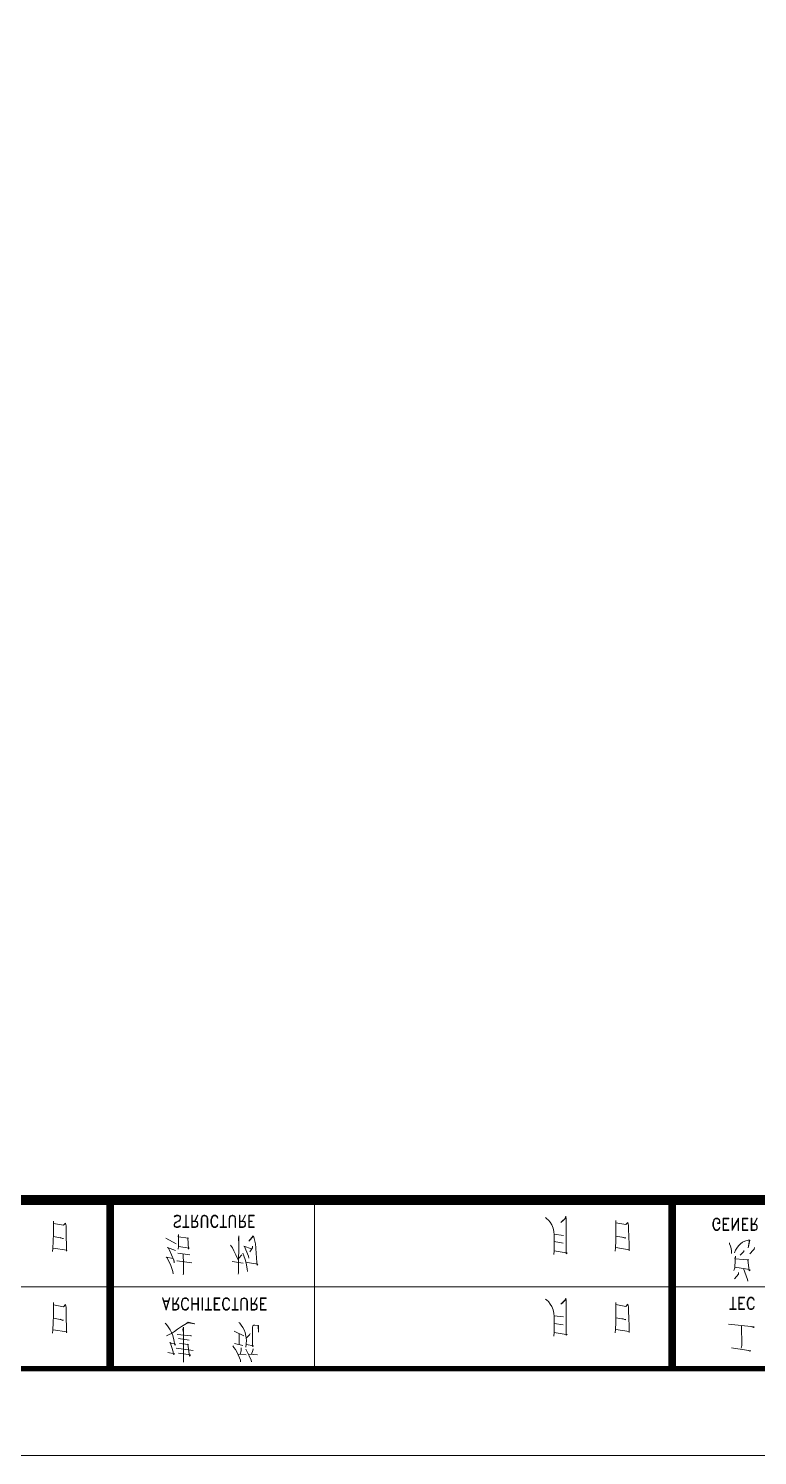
# Model space of a CAD drawing. Extents: x 1332633 to 1595679, y 264824 to 640777.
# Drawn here: x 1533592 to 1537158, y 266346 to 273329 of the extents above; entities that cross this region are included whole.
import ezdxf
from ezdxf.enums import TextEntityAlignment as Align

# ---------------------------------------------------------------- set-up
doc = ezdxf.new("R2010")
doc.units = 0
doc.header["$LTSCALE"] = 1000
doc.header["$MEASUREMENT"] = 0
doc.layers.add('_公共_图框', color=4, linetype='CONTINUOUS', lineweight=5)
doc.layers.add('A-Wall(建筑墙)', color=255, linetype='CONTINUOUS')
doc.styles.add('图框文字', font='SIMKAI.TTF')

# ---------------------------------------------------------------- blocks, each defined once
blk = doc.blocks.new('qqwqw')
at = {"layer": '_公共_图框'}
for p, q in [((-62250, 28600), (-62250, 17600)), ((-61973.4, 26254.5), (-61970.9, 26261.3)), ((-61970.9, 26261.3), (-61967.9, 26263.4)), ((-61970.9, 26254.5), (-61967.9, 26261.3)), ((-61967.9, 26263.4), (-61962.4, 26266)), ((-61967.9, 26261.3), (-61962.4, 26263.4)), ((-61962.4, 26266), (-61953.5, 26266)), ((-61962.4, 26263.4), (-61953.5, 26263.4)), ((-61953.5, 26266), (-61948, 26263.4)), ((-61953.5, 26263.4), (-61948, 26261.3)), ((-61948, 26263.4), (-61945, 26261.3)), ((-61948, 26261.3), (-61945, 26254.5)), ((-61945, 26261.3), (-61942, 26254.5)), ((-61913.7, 26266), (-61942, 26252)), ((-61942, 26249.9), (-61913.7, 26263.4)), ((-61913.7, 26263.4), (-61913.7, 26266)), ((-62563, 26235), (-62564.3, 26230)), ((-62564.3, 26230), (-62561.4, 26222.3)), ((-62548.6, 26139.3), (-62563, 26235)), ((-62550.3, 26187.2), (-62537.6, 26189.7)), ((-62537.6, 26189.7), (-62438.5, 26188.4)), ((-62444.9, 26251.1), (-62448.2, 26247.3)), ((-62448.2, 26247.3), (-62443.2, 26236.3)), ((-62432.2, 26125.3), (-62444.9, 26251.1)), ((-62358, 26244.4), (-62361, 26239.7)), ((-62361, 26239.7), (-62361, 26230.4)), ((-62361, 26230.4), (-62358, 26225.7)), ((-62358, 26202.8), (-62361, 26202.8)), ((-62361, 26175.7), (-62361, 26202.8)), ((-62352.1, 26248.6), (-62358, 26244.4)), ((-62355.1, 26244.4), (-62358, 26239.7)), ((-62358, 26239.7), (-62358, 26230.4)), ((-62358, 26230.4), (-62355.1, 26225.7)), ((-62358, 26225.7), (-62352.1, 26221.5)), ((-62358, 26177.8), (-62358, 26202.8)), ((-62352.1, 26246.5), (-62355.1, 26244.4)), ((-62355.1, 26225.7), (-62346.6, 26221.5)), ((-62346.6, 26251.1), (-62352.1, 26248.6)), ((-62346.6, 26248.6), (-62352.1, 26246.5)), ((-62352.1, 26221.5), (-62346.6, 26218.9)), ((-62346.6, 26251.1), (-62346.6, 26248.6)), ((-62346.6, 26221.5), (-62338.1, 26218.9)), ((-62346.6, 26218.9), (-62338.1, 26216.8)), ((-62338.1, 26218.9), (-62323.7, 26218.9)), ((-62338.1, 26216.8), (-62323.7, 26216.8)), ((-62332.2, 26191.8), (-62329.2, 26191.8)), ((-62332.2, 26177.8), (-62332.2, 26191.8)), ((-62329.2, 26191.8), (-62329.2, 26177.8)), ((-62323.7, 26218.9), (-62315.2, 26221.5)), ((-62323.7, 26216.8), (-62315.2, 26218.9)), ((-62315.2, 26248.6), (-62315.2, 26251.1)), ((-62309.3, 26248.6), (-62315.2, 26251.1)), ((-62309.3, 26246.5), (-62315.2, 26248.6)), ((-62315.2, 26221.5), (-62306.3, 26225.7)), ((-62315.2, 26218.9), (-62309.3, 26221.5)), ((-62303.8, 26244.4), (-62309.3, 26248.6)), ((-62306.3, 26244.4), (-62309.3, 26246.5)), ((-62309.3, 26221.5), (-62303.8, 26225.7)), ((-62303.8, 26239.7), (-62306.3, 26244.4)), ((-62306.3, 26225.7), (-62303.8, 26230.4)), ((-62300.8, 26239.7), (-62303.8, 26244.4)), ((-62303.8, 26230.4), (-62303.8, 26239.7)), ((-62303.8, 26225.7), (-62300.8, 26230.4)), ((-62303.8, 26202.8), (-62300.8, 26202.8)), ((-62303.8, 26177.8), (-62303.8, 26202.8)), ((-62300.8, 26230.4), (-62300.8, 26239.7)), ((-62300.8, 26202.8), (-62300.8, 26175.7)), ((-62222, 26219.8), (-62214, 26218.5)), ((-62214, 26218.5), (-62160.6, 26198.2)), ((-62171.6, 26226.1), (-62167, 26231.2)), ((-62118.3, 26219.8), (-62171.6, 26226.1)), ((-62167, 26231.2), (-62163.6, 26217.2)), ((-62163.6, 26217.2), (-62154.3, 26155.4)), ((-62118.3, 26224.9), (-62118.3, 26219.8)), ((-62116.6, 26200.7), (-62118.3, 26224.9)), ((-62111.9, 26156.7), (-62116.6, 26200.7)), ((-62094.5, 26182.1), (-62080.6, 26196.9)), ((-62088.2, 26228.7), (-62070.8, 26246)), ((-62080.6, 26196.9), (-62077.2, 26199.5)), ((-62077.2, 26199.5), (-62072.5, 26200.7)), ((-62070.8, 26246), (-62066.2, 26249.9)), ((-62066.2, 26249.9), (-62056.8, 26252.4)), ((-62022.1, 26230), (-62058.5, 26221.1)), ((-62058.5, 26221.1), (-62022.1, 26227.4)), ((-62039.5, 26183.4), (-62031.4, 26193.1)), ((-62031.4, 26193.1), (-62026.8, 26204.5)), ((-62026.8, 26204.5), (-62022.1, 26221.1)), ((-62022.1, 26221.1), (-62022.1, 26230)), ((-62022.1, 26227.4), (-62022.1, 26228.7)), ((-61973.4, 26236.3), (-61973.4, 26254.5)), ((-61973.4, 26236.3), (-61913.7, 26236.3)), ((-61970.9, 26220.2), (-61973.4, 26220.2)), ((-61973.4, 26192.7), (-61973.4, 26220.2)), ((-61973.4, 26192.7), (-61913.7, 26192.7)), ((-61970.9, 26238.4), (-61970.9, 26254.5)), ((-61970.9, 26238.4), (-61913.7, 26238.4)), ((-61970.9, 26195.2), (-61970.9, 26220.2)), ((-61970.9, 26195.2), (-61916.6, 26195.2)), ((-61945, 26254.5), (-61945, 26238.4)), ((-61945, 26208.8), (-61942, 26208.8)), ((-61945, 26195.2), (-61945, 26208.8)), ((-61942, 26254.5), (-61942, 26238.4)), ((-61942, 26208.8), (-61942, 26195.2)), ((-61916.6, 26220.2), (-61913.7, 26220.2)), ((-61916.6, 26195.2), (-61916.6, 26220.2)), ((-61913.7, 26238.4), (-61913.7, 26236.3)), ((-61913.7, 26220.2), (-61913.7, 26192.7)), ((-62361, 26175.7), (-62300.8, 26175.7)), ((-62361, 26161.8), (-62358, 26161.8)), ((-62361, 26132.1), (-62361, 26161.8)), ((-62361, 26132.1), (-62358, 26132.1)), ((-62358, 26177.8), (-62303.8, 26177.8)), ((-62358, 26132.1), (-62358, 26161.8)), ((-62358, 26148.2), (-62300.8, 26148.2)), ((-62358, 26146.1), (-62300.8, 26146.1)), ((-62300.8, 26148.2), (-62300.8, 26146.1)), ((-62211, 26154.1), (-62187.3, 26173.2)), ((-62187.3, 26173.2), (-62179.7, 26174.5)), ((-62169.9, 26151.6), (-62156, 26155.4)), ((-62156, 26155.4), (-62119.5, 26157.9)), ((-62119.5, 26157.9), (-62099.2, 26159.2)), ((-62099.2, 26159.2), (-62111.9, 26156.7)), ((-62086.5, 26139.3), (-62074.2, 26139.3)), ((-62083.5, 26154.1), (-62070.8, 26159.2)), ((-62074.2, 26139.3), (-62061.5, 26138)), ((-62070.8, 26159.2), (-62059.8, 26165.6)), ((-62061.5, 26138), (-62050.5, 26134.2)), ((-62059.8, 26165.6), (-62048.8, 26174.5)), ((-62050.5, 26134.2), (-62039.5, 26130.4)), ((-62048.8, 26174.5), (-62039.5, 26183.4)), ((-62039.5, 26130.4), (-62034.8, 26129.1)), ((-61973.4, 26174.5), (-61913.7, 26174.5)), ((-61973.4, 26172.3), (-61973.4, 26174.5)), ((-61922.1, 26172.3), (-61973.4, 26172.3)), ((-61973.4, 26142.7), (-61922.1, 26172.3)), ((-61973.4, 26142.7), (-61913.7, 26142.7)), ((-61973.4, 26099.1), (-61973.4, 26126.6)), ((-61970.9, 26126.6), (-61973.4, 26126.6)), ((-61970.9, 26101.2), (-61970.9, 26126.6)), ((-61964.9, 26144.8), (-61913.7, 26174.5)), ((-61964.9, 26144.8), (-61913.7, 26144.8)), ((-61916.6, 26126.6), (-61913.7, 26126.6)), ((-61916.6, 26101.2), (-61916.6, 26126.6)), ((-61913.7, 26144.8), (-61913.7, 26142.7)), ((-61913.7, 26126.6), (-61913.7, 26099.1)), ((-61973.4, 26099.1), (-61913.7, 26099.1)), ((-61970.9, 26076.2), (-61973.4, 26071.5)), ((-61973.4, 26071.5), (-61973.4, 26062.6)), ((-61973.4, 26062.6), (-61970.9, 26058)), ((-61970.9, 26101.2), (-61916.6, 26101.2)), ((-61964.9, 26080.8), (-61970.9, 26076.2)), ((-61967.9, 26076.2), (-61970.9, 26071.5)), ((-61970.9, 26071.5), (-61970.9, 26062.6)), ((-61970.9, 26062.6), (-61967.9, 26058)), ((-61970.9, 26058), (-61964.9, 26053.3)), ((-61964.9, 26078.7), (-61967.9, 26076.2)), ((-61967.9, 26058), (-61964.9, 26055.9)), ((-61959.4, 26083), (-61964.9, 26080.8)), ((-61959.4, 26080.8), (-61964.9, 26078.7)), ((-61964.9, 26055.9), (-61959.4, 26053.3)), ((-61964.9, 26053.3), (-61959.4, 26051.2)), ((-61959.4, 26083), (-61959.4, 26080.8)), ((-61959.4, 26053.3), (-61950.9, 26051.2)), ((-61959.4, 26051.2), (-61950.9, 26048.6)), ((-61950.9, 26051.2), (-61936.5, 26051.2)), ((-61950.9, 26048.6), (-61936.5, 26048.6)), ((-61945, 26115.2), (-61942, 26115.2)), ((-61945, 26101.2), (-61945, 26115.2)), ((-61942, 26115.2), (-61942, 26101.2)), ((-61939.5, 26083), (-61939.5, 26071.5)), ((-61928.1, 26083), (-61939.5, 26083)), ((-61936.5, 26071.5), (-61939.5, 26071.5)), ((-61936.5, 26080.8), (-61936.5, 26071.5)), ((-61928.1, 26080.8), (-61936.5, 26080.8)), ((-61936.5, 26051.2), (-61928.1, 26053.3)), ((-61936.5, 26048.6), (-61928.1, 26051.2)), ((-61922.1, 26080.8), (-61928.1, 26083)), ((-61922.1, 26078.7), (-61928.1, 26080.8)), ((-61928.1, 26053.3), (-61922.1, 26055.9)), ((-61928.1, 26051.2), (-61922.1, 26053.3)), ((-61916.6, 26076.2), (-61922.1, 26080.8)), ((-61919.2, 26076.2), (-61922.1, 26078.7)), ((-61922.1, 26055.9), (-61919.2, 26058)), ((-61922.1, 26053.3), (-61916.6, 26058)), ((-61916.6, 26071.5), (-61919.2, 26076.2)), ((-61919.2, 26058), (-61916.6, 26062.6)), ((-61913.7, 26071.5), (-61916.6, 26076.2)), ((-61916.6, 26062.6), (-61916.6, 26071.5)), ((-61916.6, 26058), (-61913.7, 26062.6)), ((-61913.7, 26062.6), (-61913.7, 26071.5)), ((-62472.6, 25639.1), (-62468.6, 25639.1)), ((-62442.1, 25639.1), (-62472.6, 25639.1)), ((-62468.6, 25639.1), (-62458.4, 25573.9)), ((-62403.4, 25637.1), (-62442.1, 25639.1)), ((-62368.8, 25635), (-62403.4, 25637.1)), ((-62348.4, 25635), (-62368.8, 25635)), ((-62334.1, 25633), (-62348.4, 25635)), ((-62346.3, 25622.8), (-62334.1, 25633)), ((-62073.4, 25639.1), (-62069.3, 25639.1)), ((-62042.8, 25639.1), (-62073.4, 25639.1)), ((-62069.3, 25639.1), (-62057.1, 25573.9)), ((-62004.1, 25637.1), (-62042.8, 25639.1)), ((-61967.5, 25635), (-62004.1, 25637.1)), ((-61949.1, 25635), (-61967.5, 25635)), ((-61934.9, 25633), (-61949.1, 25635)), ((-61945.1, 25622.8), (-61934.9, 25633)), ((-62474.7, 25569.9), (-62458.4, 25571.9)), ((-62458.4, 25571.9), (-62423.7, 25573.9)), ((-62423.7, 25573.9), (-62389.1, 25573.9)), ((-62409.5, 25622.8), (-62411.5, 25618.8)), ((-62411.5, 25618.8), (-62405.4, 25606.5)), ((-62401.3, 25573.9), (-62409.5, 25622.8)), ((-62389.1, 25573.9), (-62383, 25573.9)), ((-62383, 25573.9), (-62358.6, 25573.9)), ((-62358.6, 25573.9), (-62326, 25573.9)), ((-62336.2, 25573.9), (-62346.3, 25622.8)), ((-62326, 25573.9), (-62336.2, 25573.9)), ((-62075.4, 25569.9), (-62059.1, 25571.9)), ((-62059.1, 25571.9), (-62024.5, 25573.9)), ((-62024.5, 25573.9), (-61987.8, 25573.9)), ((-62010.3, 25622.8), (-62012.3, 25618.8)), ((-62012.3, 25618.8), (-62006.2, 25606.5)), ((-62002.1, 25573.9), (-62010.3, 25622.8)), ((-61987.8, 25573.9), (-61983.8, 25573.9)), ((-61983.8, 25573.9), (-61959.3, 25573.9)), ((-61959.3, 25573.9), (-61924.7, 25573.9)), ((-61936.9, 25573.9), (-61945.1, 25622.8)), ((-61924.7, 25573.9), (-61936.9, 25573.9)), ((-62486.9, 25331.5), (-62482.8, 25335.6)), ((-62482.8, 25331.5), (-62486.9, 25331.5)), ((-62482.8, 25335.6), (-62480.8, 25331.5)), ((-62472.6, 25272.5), (-62482.8, 25331.5)), ((-62480.8, 25331.5), (-62317.8, 25331.5)), ((-62429.9, 25272.5), (-62436, 25315.3)), ((-62397.3, 25317.3), (-62391.2, 25270.4)), ((-62334.1, 25305.1), (-62309.7, 25331.5)), ((-62326, 25315.3), (-62334.1, 25305.1)), ((-62323.9, 25315.3), (-62326, 25315.3)), ((-62315.8, 25323.4), (-62323.9, 25315.3)), ((-62317.8, 25331.5), (-62305.6, 25329.5)), ((-62305.6, 25329.5), (-62315.8, 25323.4)), ((-62087.7, 25331.5), (-62083.6, 25335.6)), ((-62083.6, 25331.5), (-62087.7, 25331.5)), ((-62083.6, 25335.6), (-62081.5, 25331.5)), ((-62073.4, 25272.5), (-62083.6, 25331.5)), ((-62081.5, 25331.5), (-61918.6, 25331.5)), ((-62028.6, 25272.5), (-62036.7, 25315.3)), ((-61998, 25317.3), (-61991.9, 25270.4)), ((-61934.9, 25305.1), (-61910.4, 25331.5)), ((-61924.7, 25315.3), (-61934.9, 25305.1)), ((-61916.6, 25323.4), (-61924.7, 25315.3)), ((-61918.6, 25331.5), (-61904.3, 25329.5)), ((-61904.3, 25329.5), (-61916.6, 25323.4)), ((-62491, 25270.4), (-62472.6, 25272.5)), ((-62472.6, 25272.5), (-62491, 25270.4)), ((-62444.1, 25272.5), (-62472.6, 25272.5)), ((-62421.7, 25272.5), (-62444.1, 25272.5)), ((-62417.6, 25272.5), (-62421.7, 25272.5)), ((-62395.2, 25272.5), (-62417.6, 25272.5)), ((-62378.9, 25270.4), (-62395.2, 25272.5)), ((-62362.6, 25266.4), (-62378.9, 25270.4)), ((-62346.3, 25260.3), (-62362.6, 25266.4)), ((-62334.1, 25252.1), (-62346.3, 25260.3)), ((-62321.9, 25244), (-62334.1, 25252.1)), ((-62315.8, 25235.8), (-62321.9, 25244)), ((-62309.7, 25229.7), (-62315.8, 25235.8)), ((-62091.7, 25270.4), (-62073.4, 25272.5)), ((-62073.4, 25272.5), (-62091.7, 25270.4)), ((-62044.9, 25272.5), (-62073.4, 25272.5)), ((-62022.5, 25272.5), (-62044.9, 25272.5)), ((-62018.4, 25272.5), (-62022.5, 25272.5)), ((-61996, 25272.5), (-62018.4, 25272.5)), ((-61979.7, 25270.4), (-61996, 25272.5)), ((-61963.4, 25266.4), (-61979.7, 25270.4)), ((-61947.1, 25260.3), (-61963.4, 25266.4)), ((-61932.9, 25252.1), (-61947.1, 25260.3)), ((-61922.7, 25244), (-61932.9, 25252.1)), ((-61916.6, 25235.8), (-61922.7, 25244)), ((-61910.4, 25229.7), (-61916.6, 25235.8)), ((-61825, 24100), (-62650, 24100)), ((-62578.6, 23778.3), (-62583, 23820.6)), ((-62471.7, 23825.8), (-62439.8, 23823.6)), ((-62439.8, 23825.8), (-62471.7, 23825.8)), ((-62438.3, 23823.6), (-62439.8, 23825.8)), ((-62436.8, 23807.2), (-62438.3, 23823.6)), ((-62360.3, 23862.2), (-62363.3, 23862.2)), ((-62363.3, 23834.7), (-62363.3, 23862.2)), ((-62363.3, 23834.7), (-62303.9, 23834.7)), ((-62363.3, 23807.2), (-62360.3, 23814.6)), ((-62360.3, 23836.9), (-62360.3, 23862.2)), ((-62360.3, 23836.9), (-62306.1, 23836.9)), ((-62360.3, 23814.6), (-62358.1, 23816.9)), ((-62360.3, 23807.2), (-62358.1, 23814.6)), ((-62358.1, 23816.9), (-62352.2, 23819.1)), ((-62358.1, 23814.6), (-62352.2, 23816.9)), ((-62352.2, 23819.1), (-62343.3, 23819.1)), ((-62352.2, 23816.9), (-62343.3, 23816.9)), ((-62343.3, 23819.1), (-62338.1, 23816.9)), ((-62343.3, 23816.9), (-62338.1, 23814.6)), ((-62338.1, 23816.9), (-62335.1, 23814.6)), ((-62338.1, 23814.6), (-62335.1, 23807.2)), ((-62335.1, 23851), (-62332.1, 23851)), ((-62335.1, 23836.9), (-62335.1, 23851)), ((-62335.1, 23814.6), (-62332.1, 23807.2)), ((-62332.1, 23851), (-62332.1, 23836.9)), ((-62303.9, 23819.1), (-62332.1, 23805)), ((-62332.1, 23802.8), (-62303.9, 23816.9)), ((-62306.1, 23862.2), (-62303.9, 23862.2)), ((-62306.1, 23836.9), (-62306.1, 23862.2)), ((-62303.9, 23862.2), (-62303.9, 23834.7)), ((-62303.9, 23816.9), (-62303.9, 23819.1)), ((-62139.1, 23822.8), (-62144.3, 23819.1)), ((-62144.3, 23819.1), (-62133.2, 23817.6)), ((-62130.2, 23770.9), (-62139.1, 23822.8)), ((-62133.2, 23817.6), (-62130.2, 23817.6)), ((-62130.2, 23817.6), (-62062.7, 23812.4)), ((-62616.4, 23790.9), (-62608.3, 23789.4)), ((-62608.3, 23789.4), (-62586.7, 23780.5)), ((-62586.7, 23780.5), (-62567.4, 23770.1)), ((-62578.6, 23724.8), (-62583, 23765.7)), ((-62578.6, 23790.9), (-62561.5, 23798.3)), ((-62567.4, 23770.1), (-62554.8, 23764.2)), ((-62561.5, 23798.3), (-62553.3, 23799.1)), ((-62545.2, 23764.2), (-62531.1, 23765.7)), ((-62539.2, 23800.5), (-62542.2, 23796.8)), ((-62542.2, 23796.8), (-62532.5, 23796.8)), ((-62532.5, 23766.4), (-62539.2, 23800.5)), ((-62526.6, 23708.5), (-62536.3, 23749.3)), ((-62532.5, 23796.8), (-62457.6, 23795.3)), ((-62531.1, 23765.7), (-62511, 23766.4)), ((-62511, 23766.4), (-62491.7, 23764.2)), ((-62499.9, 23766.4), (-62484.3, 23782)), ((-62491.7, 23764.2), (-62473.2, 23760.5)), ((-62466.5, 23706.3), (-62488.8, 23753)), ((-62484.3, 23782), (-62477.6, 23784.2)), ((-62473.2, 23760.5), (-62460.5, 23755.3)), ((-62460.5, 23755.3), (-62449.4, 23749.3)), ((-62457.6, 23795.3), (-62446.4, 23795.3)), ((-62449.4, 23749.3), (-62436.8, 23740.4)), ((-62446.4, 23795.3), (-62439.8, 23798.3)), ((-62439.8, 23798.3), (-62436.8, 23802)), ((-62436.8, 23802), (-62436.8, 23807.2)), ((-62363.3, 23789.4), (-62363.3, 23807.2)), ((-62363.3, 23789.4), (-62303.9, 23789.4)), ((-62363.3, 23768.6), (-62363.3, 23770.9)), ((-62321, 23770.9), (-62363.3, 23770.9)), ((-62321, 23768.6), (-62363.3, 23768.6)), ((-62360.3, 23791.6), (-62360.3, 23807.2)), ((-62360.3, 23791.6), (-62303.9, 23791.6)), ((-62335.1, 23807.2), (-62335.1, 23791.6)), ((-62332.1, 23807.2), (-62332.1, 23791.6)), ((-62312.1, 23768.6), (-62321, 23770.9)), ((-62312.1, 23766.4), (-62321, 23768.6)), ((-62306.1, 23764.2), (-62312.1, 23768.6)), ((-62309.1, 23764.2), (-62312.1, 23766.4)), ((-62312.1, 23743.4), (-62309.1, 23745.6)), ((-62312.1, 23741.2), (-62306.1, 23745.6)), ((-62306.1, 23757.5), (-62309.1, 23764.2)), ((-62309.1, 23745.6), (-62306.1, 23753)), ((-62303.9, 23757.5), (-62306.1, 23764.2)), ((-62306.1, 23753), (-62306.1, 23757.5)), ((-62306.1, 23745.6), (-62303.9, 23753)), ((-62303.9, 23791.6), (-62303.9, 23789.4)), ((-62303.9, 23753), (-62303.9, 23757.5)), ((-62175.5, 23770.9), (-62161.4, 23770.1)), ((-62161.4, 23770.1), (-62133.2, 23764.9)), ((-62133.2, 23764.9), (-62116.1, 23759.7)), ((-62125, 23696.6), (-62133.2, 23750.8)), ((-62131.7, 23764.9), (-62130.2, 23770.9)), ((-62116.1, 23759.7), (-62098.3, 23753.8)), ((-62109.4, 23777.5), (-62099.8, 23776)), ((-62099.8, 23776), (-62068.6, 23763.4)), ((-62098.3, 23753.8), (-62085.7, 23748.6)), ((-62078.3, 23783.5), (-62059, 23795.3)), ((-62068.6, 23763.4), (-62053, 23757.5)), ((-62051.5, 23753.8), (-62064.1, 23790.9)), ((-62062.7, 23812.4), (-62059, 23812.4)), ((-62059, 23812.4), (-62038.9, 23810.2)), ((-62059, 23795.3), (-62050, 23795.3)), ((-62053, 23757.5), (-62051.5, 23753.8)), ((-62038.9, 23810.2), (-62019.6, 23806.5)), ((-62026.3, 23778.3), (-62002.5, 23801.3)), ((-61999.6, 23799.8), (-62026.3, 23778.3)), ((-62019.6, 23806.5), (-62007, 23802.8)), ((-62002.5, 23801.3), (-62012.2, 23803.5)), ((-62007, 23802.8), (-61999.6, 23799.8)), ((-61956.5, 23805), (-61959.5, 23805)), ((-61959.5, 23777.5), (-61959.5, 23805)), ((-61959.5, 23777.5), (-61899.4, 23777.5)), ((-61959.5, 23750.1), (-61956.5, 23757.5)), ((-61959.5, 23732.2), (-61959.5, 23750.1)), ((-61956.5, 23779.8), (-61956.5, 23805)), ((-61956.5, 23779.8), (-61902.3, 23779.8)), ((-61956.5, 23757.5), (-61953.5, 23759.7)), ((-61956.5, 23750.1), (-61953.5, 23757.5)), ((-61956.5, 23734.5), (-61956.5, 23750.1)), ((-61953.5, 23759.7), (-61947.6, 23761.9)), ((-61953.5, 23757.5), (-61947.6, 23759.7)), ((-61947.6, 23761.9), (-61939.4, 23761.9)), ((-61947.6, 23759.7), (-61939.4, 23759.7)), ((-61939.4, 23761.9), (-61933.5, 23759.7)), ((-61939.4, 23759.7), (-61933.5, 23757.5)), ((-61933.5, 23759.7), (-61930.5, 23757.5)), ((-61933.5, 23757.5), (-61930.5, 23750.1)), ((-61930.5, 23793.9), (-61927.6, 23793.9)), ((-61930.5, 23779.8), (-61930.5, 23793.9)), ((-61930.5, 23757.5), (-61927.6, 23750.1)), ((-61930.5, 23750.1), (-61930.5, 23734.5)), ((-61927.6, 23793.9), (-61927.6, 23779.8)), ((-61899.4, 23761.9), (-61927.6, 23747.8)), ((-61927.6, 23745.6), (-61899.4, 23759.7)), ((-61927.6, 23750.1), (-61927.6, 23734.5)), ((-61902.3, 23805), (-61899.4, 23805)), ((-61902.3, 23779.8), (-61902.3, 23805)), ((-61899.4, 23805), (-61899.4, 23777.5)), ((-61899.4, 23759.7), (-61899.4, 23761.9)), ((-62616.4, 23737.4), (-62608.3, 23737.4)), ((-62608.3, 23737.4), (-62570.4, 23720.4)), ((-62578.6, 23735.2), (-62563, 23740.4)), ((-62570.4, 23720.4), (-62556.3, 23712.2)), ((-62563, 23740.4), (-62557.8, 23741.2)), ((-62557.8, 23741.2), (-62548.9, 23741.2)), ((-62556.3, 23712.2), (-62547.4, 23704.8)), ((-62547.4, 23704.8), (-62539.2, 23699.6)), ((-62529.6, 23731.5), (-62477.6, 23731.5)), ((-62436.8, 23740.4), (-62427.1, 23733.7)), ((-62427.1, 23733.7), (-62424.2, 23730)), ((-62363.3, 23741.2), (-62321, 23741.2)), ((-62363.3, 23738.9), (-62363.3, 23741.2)), ((-62363.3, 23738.9), (-62321, 23738.9)), ((-62363.3, 23725.6), (-62360.3, 23725.6)), ((-62363.3, 23695.9), (-62363.3, 23725.6)), ((-62363.3, 23695.9), (-62360.3, 23695.9)), ((-62360.3, 23677.3), (-62363.3, 23672.9)), ((-62360.3, 23695.9), (-62360.3, 23725.6)), ((-62360.3, 23711.5), (-62303.9, 23711.5)), ((-62360.3, 23709.2), (-62303.9, 23709.2)), ((-62355.1, 23681.8), (-62360.3, 23677.3)), ((-62358.1, 23677.3), (-62360.3, 23672.9)), ((-62355.1, 23679.5), (-62358.1, 23677.3)), ((-62349.2, 23684), (-62355.1, 23681.8)), ((-62349.2, 23681.8), (-62355.1, 23679.5)), ((-62349.2, 23684), (-62349.2, 23681.8)), ((-62321, 23741.2), (-62312.1, 23743.4)), ((-62321, 23738.9), (-62312.1, 23741.2)), ((-62318, 23681.8), (-62318, 23684)), ((-62312.1, 23681.8), (-62318, 23684)), ((-62312.1, 23679.5), (-62318, 23681.8)), ((-62306.1, 23677.3), (-62312.1, 23681.8)), ((-62309.1, 23677.3), (-62312.1, 23679.5)), ((-62306.1, 23672.9), (-62309.1, 23677.3)), ((-62303.9, 23672.9), (-62306.1, 23677.3)), ((-62303.9, 23711.5), (-62303.9, 23709.2)), ((-62188.1, 23725.6), (-62180.7, 23727.1)), ((-62180.7, 23727.1), (-61999.6, 23728.5)), ((-62120.6, 23727.1), (-62092.4, 23714.4)), ((-62109.4, 23729.3), (-62093.8, 23743.4)), ((-62092.4, 23714.4), (-62073.1, 23705.5)), ((-62073.1, 23705.5), (-62059, 23698.1)), ((-62059, 23698.1), (-62046.3, 23689.2)), ((-62013.7, 23727.1), (-62037.4, 23728.5)), ((-61999.6, 23728.5), (-62013.7, 23727.1)), ((-61959.5, 23732.2), (-61899.4, 23732.2)), ((-61959.5, 23711.5), (-61959.5, 23713.7)), ((-61916.4, 23713.7), (-61959.5, 23713.7)), ((-61916.4, 23711.5), (-61959.5, 23711.5)), ((-61959.5, 23684), (-61916.4, 23684)), ((-61959.5, 23681.8), (-61959.5, 23684)), ((-61959.5, 23681.8), (-61916.4, 23681.8)), ((-61956.5, 23734.5), (-61899.4, 23734.5)), ((-61907.5, 23711.5), (-61916.4, 23713.7)), ((-61907.5, 23709.2), (-61916.4, 23711.5)), ((-61916.4, 23684), (-61907.5, 23686.2)), ((-61916.4, 23681.8), (-61907.5, 23684)), ((-61902.3, 23707), (-61907.5, 23711.5)), ((-61905.3, 23707), (-61907.5, 23709.2)), ((-61907.5, 23686.2), (-61905.3, 23688.5)), ((-61907.5, 23684), (-61902.3, 23688.5)), ((-61902.3, 23700.3), (-61905.3, 23707)), ((-61905.3, 23688.5), (-61902.3, 23695.9)), ((-61899.4, 23700.3), (-61902.3, 23707)), ((-61902.3, 23695.9), (-61902.3, 23700.3)), ((-61902.3, 23688.5), (-61899.4, 23695.9)), ((-61899.4, 23734.5), (-61899.4, 23732.2)), ((-61899.4, 23695.9), (-61899.4, 23700.3)), ((-62363.3, 23672.9), (-62363.3, 23664)), ((-62363.3, 23664), (-62360.3, 23658.8)), ((-62360.3, 23636.5), (-62363.3, 23636.5)), ((-62363.3, 23609), (-62363.3, 23636.5)), ((-62363.3, 23609), (-62303.9, 23609)), ((-62360.3, 23672.9), (-62360.3, 23664)), ((-62360.3, 23664), (-62358.1, 23658.8)), ((-62360.3, 23658.8), (-62355.1, 23654.3)), ((-62360.3, 23611.3), (-62360.3, 23636.5)), ((-62360.3, 23611.3), (-62306.1, 23611.3)), ((-62358.1, 23658.8), (-62349.2, 23654.3)), ((-62355.1, 23654.3), (-62349.2, 23652.1)), ((-62349.2, 23654.3), (-62341, 23652.1)), ((-62349.2, 23652.1), (-62341, 23649.9)), ((-62341, 23652.1), (-62326.2, 23652.1)), ((-62341, 23649.9), (-62326.2, 23649.9)), ((-62335.1, 23624.6), (-62332.1, 23624.6)), ((-62335.1, 23611.3), (-62335.1, 23624.6)), ((-62332.1, 23624.6), (-62332.1, 23611.3)), ((-62326.2, 23652.1), (-62318, 23654.3)), ((-62326.2, 23649.9), (-62318, 23652.1)), ((-62318, 23654.3), (-62309.1, 23658.8)), ((-62318, 23652.1), (-62312.1, 23654.3)), ((-62312.1, 23654.3), (-62306.1, 23658.8)), ((-62309.1, 23658.8), (-62306.1, 23664)), ((-62306.1, 23664), (-62306.1, 23672.9)), ((-62306.1, 23658.8), (-62303.9, 23664)), ((-62306.1, 23636.5), (-62303.9, 23636.5)), ((-62306.1, 23611.3), (-62306.1, 23636.5)), ((-62303.9, 23664), (-62303.9, 23672.9)), ((-62303.9, 23636.5), (-62303.9, 23609)), ((-61959.5, 23668.4), (-61956.5, 23668.4)), ((-61959.5, 23638.7), (-61959.5, 23668.4)), ((-61959.5, 23638.7), (-61956.5, 23638.7)), ((-61956.5, 23620.2), (-61959.5, 23615.7)), ((-61959.5, 23615.7), (-61959.5, 23606.8)), ((-61959.5, 23606.8), (-61956.5, 23601.6)), ((-61956.5, 23638.7), (-61956.5, 23668.4)), ((-61956.5, 23654.3), (-61899.4, 23654.3)), ((-61956.5, 23652.1), (-61899.4, 23652.1)), ((-61950.6, 23624.6), (-61956.5, 23620.2)), ((-61953.5, 23620.2), (-61956.5, 23615.7)), ((-61956.5, 23615.7), (-61956.5, 23606.8)), ((-61956.5, 23606.8), (-61953.5, 23601.6)), ((-61950.6, 23622.4), (-61953.5, 23620.2)), ((-61944.6, 23626.8), (-61950.6, 23624.6)), ((-61944.6, 23624.6), (-61950.6, 23622.4)), ((-61944.6, 23626.8), (-61944.6, 23624.6)), ((-61913.5, 23624.6), (-61913.5, 23626.8)), ((-61907.5, 23624.6), (-61913.5, 23626.8)), ((-61907.5, 23622.4), (-61913.5, 23624.6)), ((-61902.3, 23620.2), (-61907.5, 23624.6)), ((-61905.3, 23620.2), (-61907.5, 23622.4)), ((-61902.3, 23615.7), (-61905.3, 23620.2)), ((-61905.3, 23601.6), (-61902.3, 23606.8)), ((-61899.4, 23615.7), (-61902.3, 23620.2)), ((-61902.3, 23606.8), (-61902.3, 23615.7)), ((-61902.3, 23601.6), (-61899.4, 23606.8)), ((-61899.4, 23654.3), (-61899.4, 23652.1)), ((-61899.4, 23606.8), (-61899.4, 23615.7)), ((-62363.3, 23594.9), (-62360.3, 23594.9)), ((-62363.3, 23565.2), (-62363.3, 23594.9)), ((-62363.3, 23565.2), (-62360.3, 23565.2)), ((-62363.3, 23551.9), (-62303.9, 23551.9)), ((-62363.3, 23549.6), (-62363.3, 23551.9)), ((-62363.3, 23549.6), (-62303.9, 23549.6)), ((-62360.3, 23565.2), (-62360.3, 23594.9)), ((-62360.3, 23581.6), (-62303.9, 23581.6)), ((-62360.3, 23579.3), (-62303.9, 23579.3)), ((-62303.9, 23581.6), (-62303.9, 23579.3)), ((-62303.9, 23549.6), (-62303.9, 23551.9)), ((-61959.5, 23574.1), (-61959.5, 23577.1)), ((-61916.4, 23577.1), (-61959.5, 23577.1)), ((-61916.4, 23574.1), (-61959.5, 23574.1)), ((-61959.5, 23547.4), (-61916.4, 23547.4)), ((-61959.5, 23544.4), (-61959.5, 23547.4)), ((-61959.5, 23544.4), (-61916.4, 23544.4)), ((-61956.5, 23601.6), (-61950.6, 23597.1)), ((-61953.5, 23601.6), (-61944.6, 23597.1)), ((-61950.6, 23597.1), (-61944.6, 23594.9)), ((-61944.6, 23597.1), (-61936.5, 23594.9)), ((-61944.6, 23594.9), (-61936.5, 23592.7)), ((-61936.5, 23594.9), (-61922.4, 23594.9)), ((-61936.5, 23592.7), (-61922.4, 23592.7)), ((-61922.4, 23594.9), (-61913.5, 23597.1)), ((-61922.4, 23592.7), (-61913.5, 23594.9)), ((-61907.5, 23574.1), (-61916.4, 23577.1)), ((-61907.5, 23571.9), (-61916.4, 23574.1)), ((-61916.4, 23547.4), (-61907.5, 23549.6)), ((-61916.4, 23544.4), (-61907.5, 23547.4)), ((-61913.5, 23597.1), (-61905.3, 23601.6)), ((-61913.5, 23594.9), (-61907.5, 23597.1)), ((-61907.5, 23597.1), (-61902.3, 23601.6)), ((-61902.3, 23569.7), (-61907.5, 23574.1)), ((-61905.3, 23569.7), (-61907.5, 23571.9)), ((-61907.5, 23549.6), (-61905.3, 23551.9)), ((-61907.5, 23547.4), (-61902.3, 23551.9)), ((-61902.3, 23563), (-61905.3, 23569.7)), ((-61905.3, 23551.9), (-61902.3, 23558.5)), ((-61899.4, 23563), (-61902.3, 23569.7)), ((-61902.3, 23558.5), (-61902.3, 23563)), ((-61902.3, 23551.9), (-61899.4, 23558.5)), ((-61899.4, 23558.5), (-61899.4, 23563)), ((-62583, 23492.5), (-62589.7, 23487.3)), ((-62589.7, 23487.3), (-62531.1, 23479.9)), ((-62574.1, 23433.8), (-62583, 23492.5)), ((-62550.4, 23422.7), (-62561.5, 23505.8)), ((-62532.5, 23483.6), (-62526.6, 23438.3)), ((-62531.1, 23479.9), (-62532.5, 23483.6)), ((-62502.9, 23433.8), (-62511, 23485.8)), ((-62488.8, 23498.4), (-62490.2, 23494.7)), ((-62490.2, 23494.7), (-62487.3, 23491)), ((-62482.8, 23427.9), (-62488.8, 23498.4)), ((-62443.5, 23449.4), (-62433.8, 23465.8)), ((-62433.8, 23465.8), (-62432.3, 23468)), ((-62432.3, 23468), (-62422.7, 23482.1)), ((-62430.9, 23513.3), (-62430.9, 23512.5)), ((-62422.7, 23482.1), (-62430.9, 23513.3)), ((-62430.9, 23512.5), (-62425.7, 23483.6)), ((-62425.7, 23483.6), (-62430.9, 23469.5)), ((-62363.3, 23531.1), (-62363.3, 23531.1)), ((-62303.9, 23531.1), (-62363.3, 23531.1)), ((-62363.3, 23531.1), (-62363.3, 23528.9)), ((-62363.3, 23528.9), (-62303.9, 23528.9)), ((-62363.3, 23501.4), (-62303.9, 23501.4)), ((-62363.3, 23499.2), (-62363.3, 23501.4)), ((-62303.9, 23499.2), (-62363.3, 23499.2)), ((-62360.3, 23476.2), (-62363.3, 23471.7)), ((-62363.3, 23471.7), (-62363.3, 23462.8)), ((-62355.1, 23480.6), (-62360.3, 23476.2)), ((-62358.1, 23476.2), (-62360.3, 23471.7)), ((-62360.3, 23471.7), (-62360.3, 23462.8)), ((-62355.1, 23478.4), (-62358.1, 23476.2)), ((-62349.2, 23482.8), (-62355.1, 23480.6)), ((-62349.2, 23480.6), (-62355.1, 23478.4)), ((-62349.2, 23482.8), (-62349.2, 23480.6)), ((-62335.1, 23501.4), (-62335.1, 23528.9)), ((-62332.1, 23501.4), (-62332.1, 23528.9)), ((-62318, 23480.6), (-62318, 23482.8)), ((-62312.1, 23480.6), (-62318, 23482.8)), ((-62312.1, 23478.4), (-62318, 23480.6)), ((-62306.1, 23476.2), (-62312.1, 23480.6)), ((-62309.1, 23476.2), (-62312.1, 23478.4)), ((-62306.1, 23471.7), (-62309.1, 23476.2)), ((-62303.9, 23471.7), (-62306.1, 23476.2)), ((-62306.1, 23462.8), (-62306.1, 23471.7)), ((-62303.9, 23528.9), (-62303.9, 23531.1)), ((-62303.9, 23501.4), (-62303.9, 23499.2)), ((-62303.9, 23499.2), (-62303.9, 23499.2)), ((-62303.9, 23462.8), (-62303.9, 23471.7)), ((-62122, 23427.2), (-62131.7, 23499.2)), ((-62084.2, 23430.1), (-62092.4, 23490.3)), ((-62065.6, 23483.6), (-62059, 23482.8)), ((-62010.7, 23479.9), (-62065.6, 23483.6)), ((-62060.4, 23488), (-62053, 23434.6)), ((-62059, 23482.8), (-62060.4, 23488)), ((-62012.2, 23483.6), (-62010.7, 23479.9)), ((-62005.5, 23432.4), (-62012.2, 23483.6)), ((-61959.5, 23517.7), (-61956.5, 23524.4)), ((-61959.5, 23499.2), (-61959.5, 23517.7)), ((-61959.5, 23499.2), (-61899.4, 23499.2)), ((-61959.5, 23485.1), (-61956.5, 23485.1)), ((-61959.5, 23455.4), (-61959.5, 23485.1)), ((-61956.5, 23524.4), (-61953.5, 23526.6)), ((-61956.5, 23517.7), (-61953.5, 23524.4)), ((-61956.5, 23501.4), (-61956.5, 23517.7)), ((-61956.5, 23501.4), (-61899.4, 23501.4)), ((-61956.5, 23455.4), (-61956.5, 23485.1)), ((-61956.5, 23471.7), (-61899.4, 23471.7)), ((-61956.5, 23469.5), (-61899.4, 23469.5)), ((-61953.5, 23526.6), (-61947.6, 23528.9)), ((-61953.5, 23524.4), (-61947.6, 23526.6)), ((-61947.6, 23528.9), (-61939.4, 23528.9)), ((-61947.6, 23526.6), (-61939.4, 23526.6)), ((-61939.4, 23528.9), (-61933.5, 23526.6)), ((-61939.4, 23526.6), (-61933.5, 23524.4)), ((-61933.5, 23526.6), (-61930.5, 23524.4)), ((-61933.5, 23524.4), (-61930.5, 23517.7)), ((-61930.5, 23524.4), (-61927.6, 23517.7)), ((-61930.5, 23517.7), (-61930.5, 23501.4)), ((-61899.4, 23528.9), (-61927.6, 23514.8)), ((-61927.6, 23512.5), (-61899.4, 23526.6)), ((-61927.6, 23517.7), (-61927.6, 23501.4)), ((-61899.4, 23526.6), (-61899.4, 23528.9)), ((-61899.4, 23501.4), (-61899.4, 23499.2)), ((-61899.4, 23471.7), (-61899.4, 23469.5)), ((-62617.9, 23458.3), (-62606.8, 23459.1)), ((-62606.8, 23459.1), (-62447.9, 23458.3)), ((-62577.1, 23415.3), (-62580.1, 23410.1)), ((-62580.1, 23410.1), (-62567.4, 23407.9)), ((-62571.9, 23381.1), (-62577.1, 23415.3)), ((-62567.4, 23407.9), (-62520.7, 23393.8)), ((-62531.1, 23419), (-62534.8, 23416.8)), ((-62534.8, 23416.8), (-62509.5, 23411.6)), ((-62523.6, 23391.5), (-62531.1, 23419)), ((-62509.5, 23411.6), (-62487.3, 23406.4)), ((-62487.3, 23406.4), (-62473.2, 23400.4)), ((-62482.8, 23388.6), (-62477.6, 23399)), ((-62477.6, 23399), (-62468.7, 23413.8)), ((-62459.1, 23455.4), (-62473.2, 23458.3)), ((-62473.2, 23400.4), (-62460.5, 23393.8)), ((-62468.7, 23413.8), (-62457.6, 23429.4)), ((-62447.9, 23458.3), (-62459.1, 23455.4)), ((-62457.6, 23429.4), (-62443.5, 23449.4)), ((-62363.3, 23462.8), (-62360.3, 23457.6)), ((-62363.3, 23423.4), (-62360.3, 23430.9)), ((-62363.3, 23405.6), (-62363.3, 23423.4)), ((-62363.3, 23405.6), (-62303.9, 23405.6)), ((-62360.3, 23462.8), (-62358.1, 23457.6)), ((-62360.3, 23457.6), (-62355.1, 23453.1)), ((-62360.3, 23430.9), (-62358.1, 23433.1)), ((-62360.3, 23423.4), (-62358.1, 23430.9)), ((-62360.3, 23407.9), (-62360.3, 23423.4)), ((-62360.3, 23407.9), (-62303.9, 23407.9)), ((-62358.1, 23457.6), (-62349.2, 23453.1)), ((-62358.1, 23433.1), (-62352.2, 23435.3)), ((-62358.1, 23430.9), (-62352.2, 23433.1)), ((-62355.1, 23453.1), (-62349.2, 23450.9)), ((-62352.2, 23435.3), (-62343.3, 23435.3)), ((-62352.2, 23433.1), (-62343.3, 23433.1)), ((-62349.2, 23453.1), (-62341, 23450.9)), ((-62349.2, 23450.9), (-62341, 23448.7)), ((-62343.3, 23435.3), (-62338.1, 23433.1)), ((-62343.3, 23433.1), (-62338.1, 23430.9)), ((-62341, 23450.9), (-62326.2, 23450.9)), ((-62341, 23448.7), (-62326.2, 23448.7)), ((-62338.1, 23433.1), (-62335.1, 23430.9)), ((-62338.1, 23430.9), (-62335.1, 23423.4)), ((-62335.1, 23430.9), (-62332.1, 23423.4)), ((-62335.1, 23423.4), (-62335.1, 23407.9)), ((-62303.9, 23435.3), (-62332.1, 23421.2)), ((-62332.1, 23419), (-62303.9, 23433.1)), ((-62332.1, 23423.4), (-62332.1, 23407.9)), ((-62326.2, 23450.9), (-62318, 23453.1)), ((-62326.2, 23448.7), (-62318, 23450.9)), ((-62318, 23453.1), (-62309.1, 23457.6)), ((-62318, 23450.9), (-62312.1, 23453.1)), ((-62312.1, 23453.1), (-62306.1, 23457.6)), ((-62309.1, 23457.6), (-62306.1, 23462.8)), ((-62306.1, 23457.6), (-62303.9, 23462.8)), ((-62303.9, 23433.1), (-62303.9, 23435.3)), ((-62303.9, 23407.9), (-62303.9, 23405.6)), ((-62191.1, 23456.1), (-62185.1, 23459.1)), ((-62186.6, 23408.6), (-62175.5, 23407.1)), ((-62185.1, 23459.1), (-62137.6, 23459.1)), ((-62175.5, 23407.1), (-62145.8, 23396)), ((-62145.8, 23396), (-62107.9, 23378.2)), ((-62137.6, 23459.1), (-62089.4, 23457.6)), ((-62131.7, 23412.3), (-62119.1, 23410.8)), ((-62123.5, 23412.3), (-62131.7, 23412.3)), ((-62110.9, 23408.6), (-62123.5, 23412.3)), ((-62122, 23425.7), (-62122, 23427.2)), ((-62119.1, 23410.8), (-62067.1, 23388.6)), ((-62105, 23373), (-62110.9, 23408.6)), ((-62057.5, 23379.7), (-62071.6, 23419.7)), ((-62065.6, 23432.4), (-62053, 23433.8)), ((-62053, 23433.8), (-62004, 23434.6)), ((-62012.2, 23371.5), (-62038.9, 23423.4)), ((-61994.4, 23434.6), (-62005.5, 23432.4)), ((-62004, 23434.6), (-61994.4, 23434.6)), ((-61959.5, 23455.4), (-61956.5, 23455.4)), ((-61956.5, 23439.8), (-61959.5, 23433.1)), ((-61959.5, 23433.1), (-61959.5, 23423.4)), ((-61959.5, 23423.4), (-61956.5, 23416.8)), ((-61950.6, 23444.2), (-61956.5, 23439.8)), ((-61953.5, 23437.6), (-61956.5, 23433.1)), ((-61956.5, 23433.1), (-61956.5, 23423.4)), ((-61956.5, 23423.4), (-61953.5, 23416.8)), ((-61956.5, 23416.8), (-61950.6, 23412.3)), ((-61950.6, 23439.8), (-61953.5, 23437.6)), ((-61953.5, 23416.8), (-61950.6, 23414.5)), ((-61950.6, 23444.2), (-61950.6, 23439.8)), ((-61950.6, 23414.5), (-61944.6, 23414.5)), ((-61950.6, 23412.3), (-61944.6, 23412.3)), ((-61944.6, 23414.5), (-61939.4, 23416.8)), ((-61944.6, 23412.3), (-61939.4, 23414.5)), ((-61939.4, 23416.8), (-61936.5, 23421.2)), ((-61939.4, 23414.5), (-61936.5, 23416.8)), ((-61936.5, 23421.2), (-61930.5, 23433.1)), ((-61936.5, 23416.8), (-61933.5, 23421.2)), ((-61933.5, 23421.2), (-61927.6, 23433.1)), ((-61930.5, 23433.1), (-61927.6, 23437.6)), ((-61927.6, 23437.6), (-61922.4, 23442)), ((-61927.6, 23433.1), (-61925.3, 23437.6)), ((-61925.3, 23437.6), (-61922.4, 23439.8)), ((-61922.4, 23442), (-61916.4, 23444.2)), ((-61922.4, 23439.8), (-61916.4, 23442)), ((-61916.4, 23444.2), (-61907.5, 23444.2)), ((-61916.4, 23442), (-61907.5, 23442)), ((-61907.5, 23444.2), (-61902.3, 23439.8)), ((-61907.5, 23442), (-61905.3, 23439.8)), ((-61905.3, 23419), (-61907.5, 23416.8)), ((-61902.3, 23416.8), (-61907.5, 23412.3)), ((-61907.5, 23416.8), (-61907.5, 23412.3)), ((-61905.3, 23439.8), (-61902.3, 23433.1)), ((-61902.3, 23423.4), (-61905.3, 23419)), ((-61902.3, 23439.8), (-61899.4, 23433.1)), ((-61902.3, 23433.1), (-61902.3, 23423.4)), ((-61899.4, 23423.4), (-61902.3, 23416.8)), ((-61899.4, 23433.1), (-61899.4, 23423.4)), ((-62520.7, 23393.8), (-62523.6, 23391.5)), ((-62488.8, 23375.9), (-62482.8, 23388.6)), ((-62460.5, 23393.8), (-62445, 23384.1)), ((-62445, 23384.1), (-62433.8, 23375.2)), ((-62433.8, 23375.2), (-62427.1, 23368.5)), ((-62303.9, 23391.5), (-62363.3, 23373.7)), ((-62363.3, 23373.7), (-62303.9, 23355.2)), ((-62355.1, 23373.7), (-62303.9, 23389.3)), ((-62355.1, 23373.7), (-62303.9, 23357.4)), ((-62321, 23361.8), (-62321, 23384.8)), ((-62318, 23359.6), (-62318, 23387.1)), ((-62303.9, 23389.3), (-62303.9, 23391.5)), ((-62303.9, 23357.4), (-62303.9, 23355.2)), ((-62107.9, 23378.2), (-62105, 23373)), ((-62067.1, 23388.6), (-62060.4, 23385.6)), ((-62060.4, 23385.6), (-62057.5, 23379.7)), ((-62475, 22886.7), (-62470.5, 22888.2)), ((-62443.8, 22886.7), (-62475, 22886.7)), ((-62470.5, 22888.2), (-62459.4, 22821.4)), ((-62405.9, 22885.2), (-62443.8, 22886.7)), ((-62412.6, 22871.9), (-62414.1, 22866.7)), ((-62414.1, 22866.7), (-62407.4, 22855.5)), ((-62403, 22822.9), (-62412.6, 22871.9)), ((-62369.6, 22884.5), (-62405.9, 22885.2)), ((-62351, 22884.5), (-62369.6, 22884.5)), ((-62336.9, 22881.5), (-62351, 22884.5)), ((-62348, 22871.9), (-62336.9, 22881.5)), ((-62338.4, 22822.9), (-62348, 22871.9)), ((-62075.6, 22886.7), (-62071.1, 22888.2)), ((-62044.4, 22886.7), (-62075.6, 22886.7)), ((-62071.1, 22888.2), (-62060, 22821.4)), ((-62006.6, 22885.2), (-62044.4, 22886.7)), ((-62012.5, 22871.9), (-62014, 22866.7)), ((-62014, 22866.7), (-62008, 22855.5)), ((-62003.6, 22822.9), (-62012.5, 22871.9)), ((-61970.2, 22884.5), (-62006.6, 22885.2)), ((-61951.6, 22884.5), (-61970.2, 22884.5)), ((-61937.5, 22881.5), (-61951.6, 22884.5)), ((-61947.9, 22871.9), (-61937.5, 22881.5)), ((-61939, 22822.9), (-61947.9, 22871.9)), ((-62477.2, 22817.7), (-62460.9, 22819.9)), ((-62460.9, 22819.9), (-62426.7, 22821.4)), ((-62426.7, 22821.4), (-62390.3, 22822.9)), ((-62390.3, 22822.9), (-62385.9, 22822.9)), ((-62385.9, 22822.9), (-62360.6, 22822.9)), ((-62360.6, 22822.9), (-62327.2, 22822.9)), ((-62327.2, 22822.9), (-62338.4, 22822.9)), ((-62077.1, 22817.7), (-62061.5, 22819.9)), ((-62061.5, 22819.9), (-62026.6, 22821.4)), ((-62026.6, 22821.4), (-61991, 22822.9)), ((-61991, 22822.9), (-61985.8, 22822.9)), ((-61985.8, 22822.9), (-61960.5, 22822.9)), ((-61960.5, 22822.9), (-61927.9, 22822.9)), ((-61927.9, 22822.9), (-61939, 22822.9))]:
    blk.add_line(p, q, dxfattribs=at)
blk.add_lwpolyline([(-63075, 0), (0, 0), (0, 29700), (-63075, 29700)], close=True, dxfattribs=at)
blk.add_lwpolyline([(-61825, 29200, 25, 25, 0), (-62650, 29200, 25, 25, 0), (-62650, 17600, 37.5, 37.5, 0), (-61825, 17600, 37.5, 37.5, 0)], format="xyseb", dxfattribs=at)
at = {"layer": '_公共_图框', "const_width": 50}
blk.add_lwpolyline([(-61825, 500), (-500, 500), (-500, 29200), (-61825, 29200)], close=True, dxfattribs=at)
at = {"layer": '_公共_图框', "const_width": 37.5}
for points in [[(-61825, 25850), (-62650, 25850)], [(-61825, 23100), (-62650, 23100)]]:
    blk.add_lwpolyline(points, dxfattribs=at)
at = {"layer": '_公共_图框', "style": '图框文字'}
for tag, height, p in [('建设单位', 250, (-2500, 19150)), ('合作单位', 250, (-2527, 16841.6)), ('项目名称', 250, (-2500, 15150)), ('项目编号', 250, (-2500, 13150)), ('建筑', 175, (-1300, 2800)), ('方案深化', 175, (-1300, 2450)), ('1:100', 175, (-1300, 2100)), ('20090705', 175, (-1300, 1750)), ('图号', 175, (-1300, 1225))]:
    blk.add_attdef(tag, text='', height=height, dxfattribs=at).set_placement(p, align=Align.MIDDLE_CENTER)

msp = doc.modelspace()

# ---------------------------------------------------------------- block references
at = {"layer": 'A-Wall(建筑墙)', "xscale": -1, "rotation": 270}
msp.add_blockref('qqwqw', (1510891.4, 329420.9, 0), dxfattribs=at)

doc.saveas('drawing.dxf')
